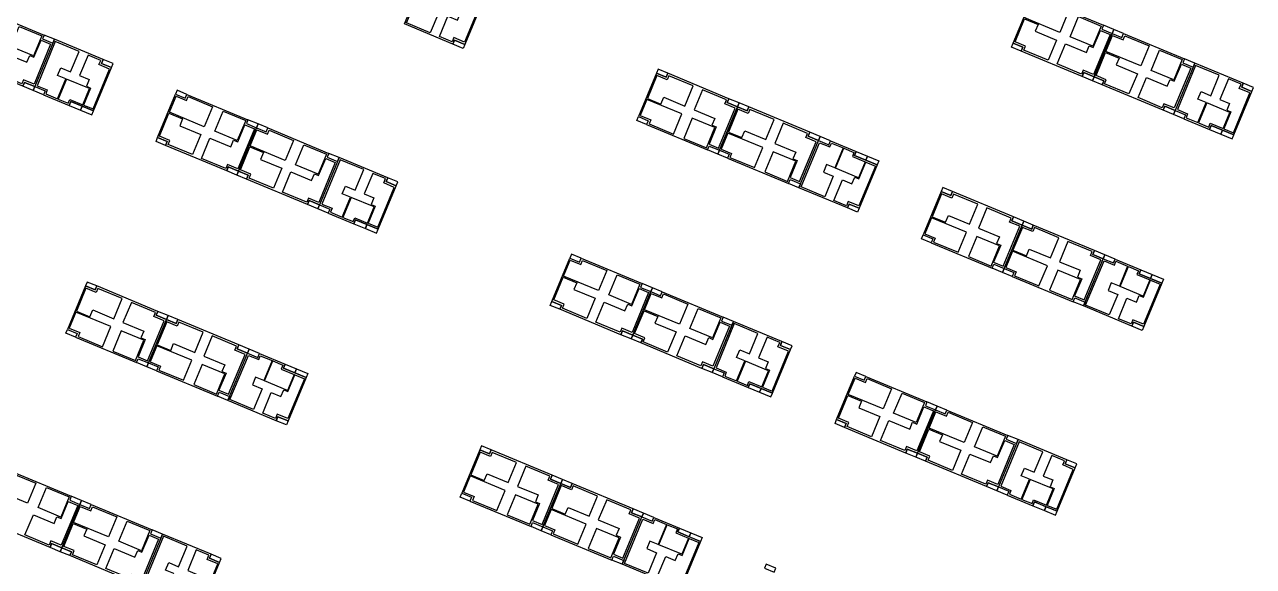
# Model space of a CAD drawing. Header units: millimetres. Extents: x 2243236 to 2245245, y 377909 to 380965.
# Drawn here: x 2244330.5 to 2244661.7, y 380542.3 to 380688.3 of the extents above; entities that cross this region are included whole.
import ezdxf

# ---------------------------------------------------------------- set-up
doc = ezdxf.new("R2010")
doc.units = ezdxf.units.MM
for name, color, linetype in [('планировка_квартир_1_тип_балконы', 6, 'Continuous'), ('планировка_квартир_1_тип_двухкомнатные', 2, 'Continuous'), ('планировка_квартир_1_тип_контур', 249, 'Continuous'), ('планировка_квартир_1_тип_однокомнатная', 5, 'Continuous'), ('планировка_квартир_1_тип_трехкомнатные', 1, 'Continuous'), ('планировка_квартир_тип_2_балконы', 6, 'Continuous'), ('планировка_квартир_тип_2_двухкомнатные', 2, 'Continuous'), ('планировка_квартир_тип_2_контур', 249, 'Continuous'), ('планировка_квартир_тип_2_однокомнатные', 5, 'Continuous'), ('планировка_квартир_тип_2_трехкомнатные', 1, 'Continuous')]:
    doc.layers.add(name, color=color, linetype=linetype)

msp = doc.modelspace()

# ---------------------------------------------------------------- linework, layer by layer
at = {"layer": 'планировка_квартир_1_тип_балконы'}
for points in [[(2244448.69, 380681.93), (2244445.97, 380683.06), (2244446.41, 380684.12), (2244449.13, 380682.99)], [(2244354.35, 380677.81), (2244351.63, 380678.94), (2244351.19, 380677.87), (2244353.91, 380676.75)], [(2244336.01, 380670.45), (2244335.58, 380669.4), (2244332.79, 380670.55), (2244333.23, 380671.61)], [(2244661.74, 380671.38), (2244659.02, 380672.51), (2244658.58, 380671.45), (2244661.3, 380670.32)], [(2244346.04, 380666.3), (2244342.97, 380667.57), (2244342.54, 380666.51), (2244345.6, 380665.24)], [(2244349.05, 380665.05), (2244346.04, 380666.3), (2244345.6, 380665.24), (2244348.61, 380664)], [(2244643.41, 380664.03), (2244642.97, 380662.97), (2244640.18, 380664.13), (2244640.62, 380665.18)], [(2244653.43, 380659.87), (2244650.37, 380661.14), (2244649.93, 380660.09), (2244652.99, 380658.82)], [(2244656.45, 380658.62), (2244653.43, 380659.87), (2244652.99, 380658.82), (2244656.01, 380657.57)], [(2244547.28, 380655.94), (2244547.72, 380657), (2244544.93, 380658.16), (2244544.5, 380657.1)], [(2244557.3, 380651.77), (2244554.23, 380653.05), (2244554.67, 380654.1), (2244557.73, 380652.82)], [(2244560.31, 380650.52), (2244557.3, 380651.77), (2244557.73, 380652.82), (2244560.74, 380651.57)], [(2244431.1, 380645.92), (2244428.38, 380647.05), (2244427.94, 380645.99), (2244430.65, 380644.86)], [(2244412.76, 380638.57), (2244412.32, 380637.51), (2244409.54, 380638.67), (2244409.98, 380639.72)], [(2244555, 380637.76), (2244552.29, 380638.89), (2244552.73, 380639.96), (2244555.44, 380638.82)], [(2244422.79, 380634.41), (2244419.72, 380635.68), (2244419.28, 380634.63), (2244422.35, 380633.36)], [(2244425.8, 380633.17), (2244422.79, 380634.41), (2244422.35, 380633.36), (2244425.36, 380632.11)], [(2244624, 380624.07), (2244624.44, 380625.13), (2244621.65, 380626.29), (2244621.21, 380625.23)], [(2244634.01, 380619.9), (2244630.95, 380621.18), (2244631.39, 380622.23), (2244634.45, 380620.95)], [(2244637.02, 380618.64), (2244634.01, 380619.9), (2244634.45, 380620.95), (2244637.46, 380619.7)], [(2244631.72, 380605.89), (2244629, 380607.02), (2244629.45, 380608.08), (2244632.16, 380606.95)], [(2244537.38, 380601.77), (2244534.66, 380602.9), (2244534.22, 380601.83), (2244536.94, 380600.71)], [(2244393.35, 380598.61), (2244393.79, 380599.67), (2244391, 380600.83), (2244390.56, 380599.77)], [(2244403.36, 380594.44), (2244400.3, 380595.72), (2244400.74, 380596.77), (2244403.8, 380595.49)], [(2244406.37, 380593.19), (2244403.36, 380594.44), (2244403.8, 380595.49), (2244406.81, 380594.24)], [(2244519.04, 380594.41), (2244518.61, 380593.36), (2244515.82, 380594.51), (2244516.26, 380595.57)], [(2244529.07, 380590.26), (2244526, 380591.53), (2244525.57, 380590.47), (2244528.63, 380589.2)], [(2244532.08, 380589.01), (2244529.07, 380590.26), (2244528.63, 380589.2), (2244531.65, 380587.96)], [(2244401.07, 380580.43), (2244398.35, 380581.56), (2244398.8, 380582.63), (2244401.51, 380581.49)], [(2244614.12, 380569.88), (2244611.41, 380571.01), (2244610.96, 380569.95), (2244613.68, 380568.82)], [(2244595.79, 380562.53), (2244595.35, 380561.47), (2244592.57, 380562.63), (2244593.01, 380563.68)], [(2244605.82, 380558.37), (2244602.75, 380559.64), (2244602.31, 380558.59), (2244605.38, 380557.32)], [(2244499.66, 380554.45), (2244500.1, 380555.5), (2244497.32, 380556.66), (2244496.88, 380555.6)], [(2244608.83, 380557.13), (2244605.82, 380558.37), (2244605.38, 380557.32), (2244608.39, 380556.07)], [(2244509.68, 380550.27), (2244506.62, 380551.55), (2244507.05, 380552.6), (2244510.12, 380551.33)], [(2244512.69, 380549.02), (2244509.68, 380550.27), (2244510.12, 380551.33), (2244513.13, 380550.07)], [(2244383.48, 380544.43), (2244380.76, 380545.55), (2244380.32, 380544.49), (2244383.04, 380543.36)]]:
    msp.add_lwpolyline(points, close=True, dxfattribs=at)
at = {"layer": 'планировка_квартир_1_тип_двухкомнатные'}
for points in [[(2244449.06, 380683.63), (2244446.2, 380684.82), (2244445.72, 380683.66), (2244442.32, 380685.08), (2244444.62, 380690.61), (2244447.2, 380689.53), (2244447.95, 380691.34), (2244449.06, 380690.88), (2244450.97, 380695.45), (2244453.54, 380694.38)], [(2244353.41, 380676.35), (2244350.55, 380677.53), (2244351.03, 380678.69), (2244347.62, 380680.1), (2244345.33, 380674.57), (2244347.91, 380673.5), (2244347.16, 380671.69), (2244348.27, 380671.23), (2244346.38, 380666.65), (2244348.95, 380665.59)], [(2244660.8, 380669.92), (2244657.94, 380671.11), (2244658.42, 380672.26), (2244655.01, 380673.67), (2244652.72, 380668.14), (2244655.3, 380667.07), (2244654.55, 380665.26), (2244655.67, 380664.8), (2244653.77, 380660.23), (2244656.34, 380659.16)], [(2244555.37, 380639.46), (2244552.52, 380640.65), (2244552.04, 380639.49), (2244548.63, 380640.91), (2244550.93, 380646.44), (2244553.51, 380645.37), (2244554.27, 380647.17), (2244555.38, 380646.71), (2244557.28, 380651.28), (2244559.85, 380650.21)], [(2244430.15, 380644.46), (2244427.3, 380645.65), (2244427.78, 380646.8), (2244424.37, 380648.21), (2244422.07, 380642.68), (2244424.66, 380641.61), (2244423.91, 380639.8), (2244425.02, 380639.34), (2244423.12, 380634.77), (2244425.7, 380633.7)], [(2244632.09, 380607.59), (2244629.24, 380608.78), (2244628.76, 380607.62), (2244625.35, 380609.04), (2244627.65, 380614.57), (2244630.23, 380613.49), (2244630.98, 380615.3), (2244632.1, 380614.84), (2244634, 380619.41), (2244636.57, 380618.34)], [(2244536.44, 380600.31), (2244533.58, 380601.49), (2244534.06, 380602.65), (2244530.65, 380604.06), (2244528.36, 380598.53), (2244530.94, 380597.46), (2244530.19, 380595.65), (2244531.3, 380595.19), (2244529.41, 380590.61), (2244531.98, 380589.55)], [(2244401.44, 380582.13), (2244398.59, 380583.32), (2244398.11, 380582.16), (2244394.7, 380583.58), (2244397, 380589.11), (2244399.58, 380588.04), (2244400.34, 380589.84), (2244401.45, 380589.38), (2244403.35, 380593.95), (2244405.92, 380592.88)], [(2244613.18, 380568.42), (2244610.33, 380569.61), (2244610.8, 380570.76), (2244607.4, 380572.17), (2244605.1, 380566.64), (2244607.69, 380565.57), (2244606.94, 380563.76), (2244608.05, 380563.3), (2244606.15, 380558.73), (2244608.72, 380557.66)], [(2244507.76, 380537.96), (2244504.9, 380539.15), (2244504.42, 380538), (2244501.02, 380539.42), (2244503.32, 380544.94), (2244505.9, 380543.87), (2244506.65, 380545.68), (2244507.76, 380545.21), (2244509.67, 380549.78), (2244512.24, 380548.71)], [(2244382.54, 380542.97), (2244379.68, 380544.15), (2244380.16, 380545.3), (2244376.75, 380546.72), (2244374.46, 380541.18), (2244377.04, 380540.11), (2244376.29, 380538.3), (2244377.4, 380537.84), (2244375.51, 380533.27), (2244378.08, 380532.2)]]:
    msp.add_lwpolyline(points, close=True, dxfattribs=at)
at = {"layer": 'планировка_квартир_1_тип_контур'}
for points in [[(2244449.13, 380682.99), (2244446.41, 380684.12), (2244445.97, 380683.06), (2244432.88, 380688.52), (2244438.18, 380701.27), (2244440.96, 380700.11), (2244441.4, 380701.17), (2244448.36, 380698.27), (2244447.92, 380697.22), (2244453.99, 380694.69), (2244449.13, 380682.99)], [(2244353.91, 380676.75), (2244351.19, 380677.87), (2244351.63, 380678.94), (2244338.52, 380684.36), (2244333.23, 380671.61), (2244336.01, 380670.45), (2244335.58, 380669.4), (2244342.54, 380666.51), (2244342.97, 380667.57), (2244349.05, 380665.05), (2244353.91, 380676.75)], [(2244661.3, 380670.32), (2244658.58, 380671.45), (2244659.02, 380672.51), (2244645.92, 380677.94), (2244640.62, 380665.18), (2244643.41, 380664.03), (2244642.97, 380662.97), (2244649.93, 380660.09), (2244650.37, 380661.14), (2244656.45, 380658.62), (2244661.3, 380670.32)], [(2244555.44, 380638.82), (2244552.73, 380639.96), (2244552.29, 380638.89), (2244539.19, 380644.35), (2244544.5, 380657.1), (2244547.28, 380655.94), (2244547.72, 380657), (2244554.67, 380654.1), (2244554.23, 380653.05), (2244560.31, 380650.52), (2244555.44, 380638.82)], [(2244430.65, 380644.86), (2244427.94, 380645.99), (2244428.38, 380647.05), (2244415.27, 380652.48), (2244409.98, 380639.72), (2244412.76, 380638.57), (2244412.32, 380637.51), (2244419.28, 380634.63), (2244419.72, 380635.68), (2244425.8, 380633.17), (2244430.65, 380644.86)], [(2244632.16, 380606.95), (2244629.45, 380608.08), (2244629, 380607.02), (2244615.91, 380612.48), (2244621.21, 380625.23), (2244624, 380624.07), (2244624.44, 380625.13), (2244631.39, 380622.23), (2244630.95, 380621.18), (2244637.02, 380618.64), (2244632.16, 380606.95)], [(2244536.94, 380600.71), (2244534.22, 380601.83), (2244534.66, 380602.9), (2244521.56, 380608.32), (2244516.26, 380595.57), (2244519.04, 380594.41), (2244518.61, 380593.36), (2244525.57, 380590.47), (2244526, 380591.53), (2244532.08, 380589.01), (2244536.94, 380600.71)], [(2244401.51, 380581.49), (2244398.8, 380582.63), (2244398.35, 380581.56), (2244385.26, 380587.02), (2244390.56, 380599.77), (2244393.35, 380598.61), (2244393.79, 380599.67), (2244400.74, 380596.77), (2244400.3, 380595.72), (2244406.37, 380593.19), (2244401.51, 380581.49)], [(2244613.68, 380568.82), (2244610.96, 380569.95), (2244611.41, 380571.01), (2244598.3, 380576.44), (2244593.01, 380563.68), (2244595.79, 380562.53), (2244595.35, 380561.47), (2244602.31, 380558.59), (2244602.75, 380559.64), (2244608.83, 380557.13), (2244613.68, 380568.82)], [(2244507.83, 380537.33), (2244505.11, 380538.46), (2244504.67, 380537.39), (2244491.58, 380542.85), (2244496.88, 380555.6), (2244499.66, 380554.45), (2244500.1, 380555.5), (2244507.05, 380552.6), (2244506.62, 380551.55), (2244512.69, 380549.02), (2244507.83, 380537.33)], [(2244383.04, 380543.36), (2244380.32, 380544.49), (2244380.76, 380545.55), (2244367.66, 380550.98), (2244362.36, 380538.22), (2244365.14, 380537.07), (2244364.71, 380536.01), (2244371.67, 380533.13), (2244372.1, 380534.19), (2244378.18, 380531.67), (2244383.04, 380543.36)]]:
    msp.add_lwpolyline(points, close=True, dxfattribs=at)
at = {"layer": 'планировка_квартир_1_тип_однокомнатная'}
for points in [[(2244341.79, 380673.63), (2244339.56, 380668.24), (2244342.28, 380667.11), (2244342.72, 380668.17), (2244346.19, 380666.73), (2244347.99, 380671.06)], [(2244649.19, 380667.21), (2244646.95, 380661.81), (2244649.68, 380660.69), (2244650.11, 380661.74), (2244653.59, 380660.3), (2244655.38, 380664.64)], [(2244549.1, 380649.6), (2244551.35, 380654.99), (2244554.07, 380653.86), (2244553.63, 380652.8), (2244557.1, 380651.36), (2244555.3, 380647.02)], [(2244418.54, 380641.75), (2244416.31, 380636.36), (2244419.03, 380635.23), (2244419.47, 380636.28), (2244422.94, 380634.84), (2244424.74, 380639.18)], [(2244625.82, 380617.73), (2244628.06, 380623.12), (2244630.79, 380621.99), (2244630.35, 380620.93), (2244633.82, 380619.49), (2244632.01, 380615.15)], [(2244395.17, 380592.27), (2244397.42, 380597.66), (2244400.14, 380596.53), (2244399.7, 380595.47), (2244403.17, 380594.03), (2244401.36, 380589.69)], [(2244524.82, 380597.59), (2244522.59, 380592.2), (2244525.32, 380591.07), (2244525.75, 380592.13), (2244529.23, 380590.69), (2244531.02, 380595.02)], [(2244601.57, 380565.71), (2244599.34, 380560.32), (2244602.06, 380559.19), (2244602.5, 380560.24), (2244605.97, 380558.8), (2244607.77, 380563.14)], [(2244501.49, 380548.11), (2244503.73, 380553.49), (2244506.45, 380552.36), (2244506.02, 380551.31), (2244509.49, 380549.86), (2244507.68, 380545.53)]]:
    msp.add_lwpolyline(points, close=True, dxfattribs=at)
at = {"layer": 'планировка_квартир_1_тип_трехкомнатные'}
for points in [[(2244439.86, 380686.11), (2244433.48, 380688.76), (2244438.47, 380700.66), (2244441.21, 380699.52), (2244441.65, 380700.57), (2244444.81, 380699.25), (2244442.56, 380693.87), (2244440.38, 380694.78), (2244439.52, 380692.73), (2244442.16, 380691.63)], [(2244345.16, 380681.12), (2244338.77, 380683.76), (2244333.86, 380671.84), (2244336.61, 380670.7), (2244336.18, 380669.64), (2244339.33, 380668.33), (2244341.57, 380673.73), (2244339.38, 380674.63), (2244340.23, 380676.68), (2244342.87, 380675.59)], [(2244652.55, 380674.69), (2244646.17, 380677.34), (2244641.26, 380665.41), (2244644.01, 380664.27), (2244643.57, 380663.22), (2244646.73, 380661.91), (2244648.96, 380667.3), (2244646.77, 380668.21), (2244647.62, 380670.25), (2244650.26, 380669.16)], [(2244546.18, 380641.94), (2244539.79, 380644.6), (2244544.78, 380656.49), (2244547.53, 380655.35), (2244547.97, 380656.4), (2244551.12, 380655.09), (2244548.88, 380649.7), (2244546.69, 380650.61), (2244545.84, 380648.56), (2244548.48, 380647.46)], [(2244421.91, 380649.23), (2244415.52, 380651.88), (2244410.61, 380639.95), (2244413.36, 380638.81), (2244412.92, 380637.76), (2244416.08, 380636.45), (2244418.32, 380641.84), (2244416.13, 380642.75), (2244416.98, 380644.8), (2244419.62, 380643.7)], [(2244622.89, 380610.06), (2244616.51, 380612.72), (2244621.5, 380624.62), (2244624.25, 380623.47), (2244624.68, 380624.53), (2244627.84, 380623.21), (2244625.6, 380617.83), (2244623.41, 380618.74), (2244622.56, 380616.69), (2244625.2, 380615.59)], [(2244528.19, 380605.08), (2244521.8, 380607.72), (2244516.89, 380595.8), (2244519.64, 380594.66), (2244519.21, 380593.6), (2244522.37, 380592.29), (2244524.6, 380597.69), (2244522.41, 380598.59), (2244523.26, 380600.64), (2244525.9, 380599.55)], [(2244392.24, 380584.61), (2244385.86, 380587.27), (2244390.85, 380599.16), (2244393.6, 380598.02), (2244394.04, 380599.07), (2244397.19, 380597.76), (2244394.95, 380592.37), (2244392.76, 380593.28), (2244391.91, 380591.23), (2244394.55, 380590.13)], [(2244604.94, 380573.19), (2244598.55, 380575.84), (2244593.64, 380563.91), (2244596.39, 380562.77), (2244595.95, 380561.72), (2244599.11, 380560.41), (2244601.35, 380565.8), (2244599.16, 380566.71), (2244600, 380568.76), (2244602.65, 380567.66)], [(2244498.56, 380540.44), (2244492.18, 380543.1), (2244497.16, 380554.99), (2244499.91, 380553.85), (2244500.35, 380554.9), (2244503.51, 380553.59), (2244501.26, 380548.2), (2244499.07, 380549.11), (2244498.22, 380547.06), (2244500.86, 380545.97)], [(2244374.29, 380547.73), (2244367.9, 380550.38), (2244362.99, 380538.45), (2244365.74, 380537.31), (2244365.31, 380536.26), (2244368.47, 380534.95), (2244370.7, 380540.34), (2244368.51, 380541.25), (2244369.36, 380543.3), (2244372, 380542.2)]]:
    msp.add_lwpolyline(points, close=True, dxfattribs=at)
at = {"layer": 'планировка_квартир_тип_2_балконы'}
for points in [[(2244623.67, 380685.95), (2244624.11, 380687.01), (2244621.36, 380688.15), (2244620.92, 380687.1), (2244623.67, 380685.95)], [(2244338.09, 380683.31), (2244338.52, 380684.36), (2244335.77, 380685.51), (2244335.33, 380684.45), (2244338.09, 380683.31)], [(2244626.28, 380684.87), (2244626.72, 380685.92), (2244624.11, 380687.01), (2244623.67, 380685.95)], [(2244599.14, 380681.19), (2244596.56, 380682.27), (2244597.01, 380683.33), (2244599.58, 380682.26)], [(2244645.48, 380676.88), (2244645.92, 380677.94), (2244643.17, 380679.08), (2244642.73, 380678.03), (2244645.48, 380676.88)], [(2244503.88, 380675.2), (2244501.3, 380676.27), (2244500.86, 380675.2), (2244503.44, 380674.13)], [(2244615.61, 380674.34), (2244616.06, 380675.41), (2244618.82, 380674.26), (2244618.37, 380673.2)], [(2244330.03, 380671.7), (2244330.47, 380672.76), (2244333.23, 380671.61), (2244332.79, 380670.55)], [(2244620.95, 380672.12), (2244618.37, 380673.2), (2244618.82, 380674.26), (2244621.39, 380673.19)], [(2244373.82, 380668.48), (2244374.26, 380669.53), (2244371.65, 380670.62), (2244371.21, 380669.56)], [(2244520.36, 380668.36), (2244519.92, 380667.3), (2244522.68, 380666.15), (2244523.12, 380667.21)], [(2244525.7, 380666.14), (2244523.12, 380667.21), (2244522.68, 380666.15), (2244525.25, 380665.08)], [(2244637.42, 380665.27), (2244637.87, 380666.34), (2244640.63, 380665.19), (2244640.18, 380664.13)], [(2244393.02, 380660.49), (2244393.46, 380661.55), (2244390.71, 380662.69), (2244390.27, 380661.64), (2244393.02, 380660.49)], [(2244498.61, 380662.43), (2244498.17, 380661.37), (2244495.56, 380662.46), (2244496, 380663.51)], [(2244395.63, 380659.41), (2244396.07, 380660.46), (2244393.46, 380661.55), (2244393.02, 380660.49)], [(2244542.17, 380659.3), (2244541.73, 380658.24), (2244544.49, 380657.1), (2244544.93, 380658.16)], [(2244368.49, 380655.73), (2244365.92, 380656.81), (2244366.36, 380657.87), (2244368.94, 380656.8)], [(2244517.81, 380654.46), (2244517.38, 380653.4), (2244514.62, 380654.55), (2244515.06, 380655.6), (2244517.81, 380654.46)], [(2244414.83, 380651.42), (2244415.27, 380652.48), (2244412.52, 380653.62), (2244412.08, 380652.57), (2244414.83, 380651.42)], [(2244520.42, 380653.37), (2244519.99, 380652.32), (2244517.38, 380653.4), (2244517.81, 380654.46)], [(2244384.97, 380648.88), (2244385.41, 380649.95), (2244388.17, 380648.8), (2244387.73, 380647.74)], [(2244390.3, 380646.66), (2244387.73, 380647.74), (2244388.17, 380648.8), (2244390.75, 380647.73)], [(2244539.63, 380645.4), (2244539.19, 380644.35), (2244536.44, 380645.49), (2244536.88, 380646.55), (2244539.63, 380645.4)], [(2244580.6, 380643.32), (2244578.02, 380644.39), (2244577.58, 380643.33), (2244580.16, 380642.26)], [(2244406.78, 380639.81), (2244407.22, 380640.88), (2244409.98, 380639.73), (2244409.54, 380638.67)], [(2244597.07, 380636.49), (2244596.63, 380635.42), (2244599.39, 380634.28), (2244599.84, 380635.34)], [(2244602.41, 380634.27), (2244599.84, 380635.34), (2244599.39, 380634.28), (2244601.97, 380633.21)], [(2244575.32, 380630.56), (2244574.89, 380629.5), (2244572.28, 380630.58), (2244572.72, 380631.64)], [(2244480.11, 380624.32), (2244480.54, 380625.38), (2244477.94, 380626.46), (2244477.5, 380625.41)], [(2244618.89, 380627.43), (2244618.45, 380626.37), (2244621.21, 380625.22), (2244621.65, 380626.29)], [(2244594.53, 380622.58), (2244594.09, 380621.53), (2244591.34, 380622.67), (2244591.78, 380623.73), (2244594.53, 380622.58)], [(2244597.14, 380621.5), (2244596.7, 380620.45), (2244594.09, 380621.53), (2244594.53, 380622.58)], [(2244349.95, 380617.87), (2244347.37, 380618.94), (2244346.93, 380617.87), (2244349.51, 380616.8)], [(2244499.31, 380616.34), (2244499.75, 380617.39), (2244496.99, 380618.54), (2244496.55, 380617.48), (2244499.31, 380616.34)], [(2244501.92, 380615.25), (2244502.35, 380616.31), (2244499.75, 380617.39), (2244499.31, 380616.34)], [(2244474.78, 380611.58), (2244472.2, 380612.65), (2244472.64, 380613.71), (2244475.22, 380612.64)], [(2244616.35, 380613.53), (2244615.91, 380612.48), (2244613.16, 380613.62), (2244613.59, 380614.67), (2244616.35, 380613.53)], [(2244366.42, 380611.03), (2244365.98, 380609.97), (2244368.74, 380608.82), (2244369.19, 380609.88)], [(2244371.76, 380608.81), (2244369.19, 380609.88), (2244368.74, 380608.82), (2244371.32, 380607.75)], [(2244521.12, 380607.27), (2244521.56, 380608.32), (2244518.8, 380609.47), (2244518.36, 380608.41), (2244521.12, 380607.27)], [(2244344.68, 380605.1), (2244344.24, 380604.04), (2244341.63, 380605.13), (2244342.07, 380606.18)], [(2244491.25, 380604.73), (2244491.69, 380605.79), (2244494.45, 380604.64), (2244494.01, 380603.58)], [(2244388.24, 380601.97), (2244387.8, 380600.91), (2244390.56, 380599.77), (2244391, 380600.83)], [(2244496.59, 380602.51), (2244494.01, 380603.58), (2244494.45, 380604.64), (2244497.03, 380603.57)], [(2244363.88, 380597.13), (2244363.44, 380596.07), (2244360.69, 380597.22), (2244361.13, 380598.27), (2244363.88, 380597.13)], [(2244366.49, 380596.04), (2244366.05, 380594.99), (2244363.44, 380596.07), (2244363.88, 380597.13)], [(2244513.06, 380595.66), (2244513.5, 380596.72), (2244516.26, 380595.57), (2244515.82, 380594.51)], [(2244556.85, 380592.44), (2244557.29, 380593.49), (2244554.68, 380594.58), (2244554.24, 380593.53)], [(2244385.7, 380588.07), (2244385.26, 380587.02), (2244382.51, 380588.16), (2244382.94, 380589.22), (2244385.7, 380588.07)], [(2244576.05, 380584.46), (2244576.49, 380585.51), (2244573.74, 380586.65), (2244573.3, 380585.6), (2244576.05, 380584.46)], [(2244578.66, 380583.37), (2244579.1, 380584.42), (2244576.49, 380585.51), (2244576.05, 380584.46)], [(2244551.52, 380579.7), (2244548.95, 380580.77), (2244549.39, 380581.83), (2244551.97, 380580.76)], [(2244597.86, 380575.39), (2244598.3, 380576.44), (2244595.55, 380577.58), (2244595.11, 380576.53), (2244597.86, 380575.39)], [(2244456.26, 380573.7), (2244453.68, 380574.77), (2244453.24, 380573.71), (2244455.82, 380572.64)], [(2244568, 380572.84), (2244568.44, 380573.91), (2244571.2, 380572.76), (2244570.76, 380571.7)], [(2244573.33, 380570.63), (2244570.76, 380571.7), (2244571.2, 380572.76), (2244573.78, 380571.69)], [(2244472.74, 380566.86), (2244472.3, 380565.8), (2244475.06, 380564.65), (2244475.5, 380565.71)], [(2244478.08, 380564.64), (2244475.5, 380565.71), (2244475.06, 380564.65), (2244477.64, 380563.58)], [(2244589.81, 380563.77), (2244590.25, 380564.84), (2244593.01, 380563.69), (2244592.57, 380562.63)], [(2244345.41, 380559), (2244345.85, 380560.05), (2244343.09, 380561.2), (2244342.65, 380560.14), (2244345.41, 380559)], [(2244348.02, 380557.91), (2244348.45, 380558.97), (2244345.85, 380560.05), (2244345.41, 380559)], [(2244450.99, 380560.93), (2244450.55, 380559.88), (2244447.94, 380560.96), (2244448.38, 380562.01)], [(2244494.56, 380557.8), (2244494.12, 380556.74), (2244496.88, 380555.6), (2244497.32, 380556.66)], [(2244470.2, 380552.96), (2244469.76, 380551.9), (2244467.01, 380553.05), (2244467.44, 380554.1), (2244470.2, 380552.96)], [(2244472.81, 380551.88), (2244472.37, 380550.82), (2244469.76, 380551.9), (2244470.2, 380552.96)], [(2244367.22, 380549.93), (2244367.66, 380550.98), (2244364.9, 380552.13), (2244364.46, 380551.07), (2244367.22, 380549.93)], [(2244337.35, 380547.39), (2244337.79, 380548.45), (2244340.55, 380547.3), (2244340.11, 380546.24)], [(2244342.69, 380545.17), (2244340.11, 380546.24), (2244340.55, 380547.3), (2244343.13, 380546.23)], [(2244492.01, 380543.9), (2244491.58, 380542.85), (2244488.82, 380543.99), (2244489.26, 380545.05), (2244492.01, 380543.9)], [(2244532.98, 380541.83), (2244530.4, 380542.9), (2244529.96, 380541.83), (2244532.54, 380540.76)]]:
    msp.add_lwpolyline(points, close=True, dxfattribs=at)
at = {"layer": 'планировка_квартир_тип_2_двухкомнатные'}
for points in [[(2244600.16, 380690.15), (2244601.96, 380694.49), (2244604.78, 380693.32), (2244605.23, 380694.4), (2244611.81, 380691.66), (2244609.56, 380686.24)], [(2244606.39, 380678.73), (2244599.83, 380681.46), (2244600.28, 380682.55), (2244597.5, 380683.71), (2244600.06, 380689.87), (2244603.71, 380688.35), (2244602.95, 380686.53), (2244608.65, 380684.16)], [(2244621.97, 380681.08), (2244623.77, 380685.42), (2244626.59, 380684.25), (2244627.04, 380685.33), (2244633.62, 380682.59), (2244631.37, 380677.17)], [(2244628.2, 380669.66), (2244621.64, 380672.39), (2244622.09, 380673.48), (2244619.31, 380674.64), (2244621.87, 380680.8), (2244625.52, 380679.28), (2244624.76, 380677.46), (2244630.46, 380675.09)], [(2244510.74, 380671.8), (2244504.18, 380674.52), (2244503.72, 380673.43), (2244500.94, 380674.59), (2244498.38, 380668.42), (2244502.03, 380666.91), (2244502.79, 380668.73), (2244508.49, 380666.37)], [(2244369.52, 380664.69), (2244371.32, 380669.03), (2244374.14, 380667.86), (2244374.59, 380668.94), (2244381.17, 380666.2), (2244378.91, 380660.78)], [(2244498.25, 380668.15), (2244496.45, 380663.82), (2244499.27, 380662.65), (2244498.82, 380661.56), (2244505.4, 380658.83), (2244507.65, 380664.25)], [(2244532.56, 380662.74), (2244525.99, 380665.47), (2244525.54, 380664.38), (2244522.76, 380665.54), (2244520.2, 380659.37), (2244523.85, 380657.85), (2244524.61, 380659.68), (2244530.3, 380657.31)], [(2244375.75, 380653.27), (2244369.18, 380656), (2244369.63, 380657.09), (2244366.85, 380658.25), (2244369.41, 380664.41), (2244373.07, 380662.89), (2244372.31, 380661.07), (2244378, 380658.7)], [(2244391.33, 380655.62), (2244393.13, 380659.96), (2244395.95, 380658.79), (2244396.4, 380659.87), (2244402.98, 380657.13), (2244400.72, 380651.71)], [(2244520.07, 380659.1), (2244518.27, 380654.76), (2244521.09, 380653.59), (2244520.64, 380652.51), (2244527.22, 380649.78), (2244529.47, 380655.2)], [(2244397.56, 380644.2), (2244390.99, 380646.93), (2244391.44, 380648.02), (2244388.66, 380649.18), (2244391.22, 380655.34), (2244394.88, 380653.82), (2244394.12, 380652), (2244399.81, 380649.63)], [(2244587.46, 380639.92), (2244580.89, 380642.65), (2244580.44, 380641.56), (2244577.66, 380642.72), (2244575.1, 380636.55), (2244578.75, 380635.04), (2244579.51, 380636.86), (2244585.2, 380634.5)], [(2244574.97, 380636.28), (2244573.17, 380631.94), (2244575.99, 380630.77), (2244575.54, 380629.69), (2244582.12, 380626.96), (2244584.37, 380632.38)], [(2244609.27, 380630.87), (2244602.71, 380633.59), (2244602.26, 380632.51), (2244599.47, 380633.66), (2244596.91, 380627.5), (2244600.57, 380625.98), (2244601.32, 380627.81), (2244607.02, 380625.44)], [(2244596.78, 380627.23), (2244594.98, 380622.89), (2244597.8, 380621.72), (2244597.36, 380620.64), (2244603.94, 380617.91), (2244606.19, 380623.32)], [(2244475.8, 380620.54), (2244477.6, 380624.87), (2244480.42, 380623.7), (2244480.87, 380624.78), (2244487.45, 380622.05), (2244485.2, 380616.63)], [(2244482.03, 380609.12), (2244475.47, 380611.85), (2244475.92, 380612.93), (2244473.13, 380614.09), (2244475.7, 380620.26), (2244479.35, 380618.74), (2244478.59, 380616.91), (2244484.29, 380614.54)], [(2244356.81, 380614.47), (2244350.24, 380617.19), (2244349.79, 380616.1), (2244347.01, 380617.26), (2244344.45, 380611.09), (2244348.1, 380609.58), (2244348.86, 380611.4), (2244354.56, 380609.04)], [(2244497.61, 380611.47), (2244499.41, 380615.8), (2244502.23, 380614.63), (2244502.68, 380615.71), (2244509.26, 380612.98), (2244507.01, 380607.56)], [(2244344.32, 380610.82), (2244342.52, 380606.49), (2244345.34, 380605.32), (2244344.89, 380604.23), (2244351.47, 380601.5), (2244353.72, 380606.92)], [(2244503.84, 380600.05), (2244497.28, 380602.78), (2244497.73, 380603.86), (2244494.94, 380605.02), (2244497.51, 380611.19), (2244501.16, 380609.67), (2244500.4, 380607.84), (2244506.1, 380605.47)], [(2244378.62, 380605.41), (2244372.06, 380608.14), (2244371.61, 380607.05), (2244368.82, 380608.21), (2244366.26, 380602.04), (2244369.92, 380600.52), (2244370.67, 380602.35), (2244376.37, 380599.98)], [(2244366.14, 380601.77), (2244364.34, 380597.43), (2244367.16, 380596.26), (2244366.71, 380595.18), (2244373.29, 380592.45), (2244375.54, 380597.87)], [(2244552.54, 380588.65), (2244554.35, 380592.99), (2244557.17, 380591.82), (2244557.62, 380592.9), (2244564.2, 380590.16), (2244561.94, 380584.75)], [(2244558.77, 380577.23), (2244552.21, 380579.96), (2244552.66, 380581.05), (2244549.88, 380582.21), (2244552.44, 380588.37), (2244556.09, 380586.85), (2244555.34, 380585.03), (2244561.03, 380582.66)], [(2244574.35, 380579.58), (2244576.16, 380583.92), (2244578.98, 380582.75), (2244579.43, 380583.83), (2244586.01, 380581.09), (2244583.75, 380575.68)], [(2244580.58, 380568.16), (2244574.02, 380570.89), (2244574.47, 380571.98), (2244571.69, 380573.14), (2244574.25, 380579.3), (2244577.91, 380577.78), (2244577.15, 380575.96), (2244582.84, 380573.59)], [(2244463.12, 380570.3), (2244456.56, 380573.02), (2244456.11, 380571.94), (2244453.32, 380573.09), (2244450.76, 380566.92), (2244454.42, 380565.41), (2244455.17, 380567.24), (2244460.87, 380564.87)], [(2244321.9, 380563.19), (2244323.7, 380567.53), (2244326.52, 380566.36), (2244326.97, 380567.44), (2244333.55, 380564.7), (2244331.3, 380559.29)], [(2244450.63, 380566.65), (2244448.83, 380562.32), (2244451.65, 380561.15), (2244451.21, 380560.07), (2244457.79, 380557.33), (2244460.04, 380562.75)], [(2244484.94, 380561.24), (2244478.38, 380563.97), (2244477.92, 380562.88), (2244475.14, 380564.04), (2244472.58, 380557.87), (2244476.23, 380556.35), (2244476.99, 380558.18), (2244482.69, 380555.82)], [(2244343.71, 380554.12), (2244345.51, 380558.46), (2244348.33, 380557.29), (2244348.78, 380558.37), (2244355.36, 380555.63), (2244353.11, 380550.22)], [(2244472.45, 380557.6), (2244470.65, 380553.26), (2244473.47, 380552.09), (2244473.02, 380551.01), (2244479.6, 380548.28), (2244481.85, 380553.7)], [(2244349.94, 380542.7), (2244343.38, 380545.43), (2244343.83, 380546.52), (2244341.04, 380547.68), (2244343.61, 380553.84), (2244347.26, 380552.32), (2244346.5, 380550.5), (2244352.2, 380548.13)]]:
    msp.add_lwpolyline(points, close=True, dxfattribs=at)
at = {"layer": 'планировка_квартир_тип_2_контур'}
for points in [[(2244601.86, 380695.02), (2244604.47, 380693.94), (2244604.91, 380694.99), (2244621.36, 380688.15), (2244620.92, 380687.1), (2244623.67, 380685.95), (2244618.82, 380674.26), (2244618.82, 380674.26), (2244616.06, 380675.41), (2244615.61, 380674.34), (2244599.14, 380681.19), (2244599.58, 380682.26), (2244597.01, 380683.33), (2244601.86, 380695.02)], [(2244316.28, 380692.38), (2244318.89, 380691.29), (2244319.32, 380692.35), (2244335.77, 380685.51), (2244335.33, 380684.45), (2244338.09, 380683.31), (2244333.23, 380671.61), (2244333.23, 380671.61), (2244330.47, 380672.76), (2244330.03, 380671.7), (2244313.56, 380678.55), (2244314, 380679.61), (2244311.42, 380680.68), (2244316.28, 380692.38)], [(2244623.67, 380685.95), (2244626.28, 380684.87), (2244626.72, 380685.92), (2244643.17, 380679.08), (2244642.73, 380678.03), (2244645.48, 380676.88), (2244640.63, 380665.19), (2244640.63, 380665.19), (2244637.87, 380666.34), (2244637.42, 380665.27), (2244620.95, 380672.12), (2244621.39, 380673.19), (2244618.82, 380674.26), (2244623.67, 380685.95)], [(2244496, 380663.51), (2244498.61, 380662.43), (2244498.17, 380661.37), (2244514.62, 380654.55), (2244515.06, 380655.6), (2244517.81, 380654.46), (2244522.68, 380666.15), (2244522.68, 380666.15), (2244519.92, 380667.3), (2244520.36, 380668.36), (2244503.88, 380675.2), (2244503.44, 380674.13), (2244500.86, 380675.2), (2244496, 380663.51)], [(2244371.21, 380669.56), (2244373.82, 380668.48), (2244374.26, 380669.53), (2244390.71, 380662.69), (2244390.27, 380661.64), (2244393.02, 380660.49), (2244388.17, 380648.8), (2244388.17, 380648.8), (2244385.41, 380649.95), (2244384.97, 380648.88), (2244368.49, 380655.73), (2244368.94, 380656.8), (2244366.36, 380657.87), (2244371.21, 380669.56)], [(2244517.81, 380654.46), (2244520.42, 380653.37), (2244519.99, 380652.32), (2244536.44, 380645.49), (2244536.88, 380646.55), (2244539.63, 380645.4), (2244544.49, 380657.1), (2244544.49, 380657.1), (2244541.73, 380658.24), (2244542.17, 380659.3), (2244525.7, 380666.14), (2244525.25, 380665.08), (2244522.68, 380666.15), (2244517.81, 380654.46)], [(2244393.02, 380660.49), (2244395.63, 380659.41), (2244396.07, 380660.46), (2244412.52, 380653.62), (2244412.08, 380652.57), (2244414.83, 380651.42), (2244409.98, 380639.73), (2244409.98, 380639.73), (2244407.22, 380640.88), (2244406.78, 380639.81), (2244390.3, 380646.66), (2244390.75, 380647.73), (2244388.17, 380648.8), (2244393.02, 380660.49)], [(2244572.72, 380631.64), (2244575.32, 380630.56), (2244574.89, 380629.5), (2244591.34, 380622.67), (2244591.78, 380623.73), (2244594.53, 380622.58), (2244599.39, 380634.28), (2244599.39, 380634.28), (2244596.63, 380635.42), (2244597.07, 380636.49), (2244580.6, 380643.32), (2244580.16, 380642.26), (2244577.58, 380643.33), (2244572.72, 380631.64)], [(2244594.53, 380622.58), (2244597.14, 380621.5), (2244596.7, 380620.45), (2244613.16, 380613.62), (2244613.59, 380614.67), (2244616.35, 380613.53), (2244621.21, 380625.22), (2244621.21, 380625.22), (2244618.45, 380626.37), (2244618.89, 380627.43), (2244602.41, 380634.27), (2244601.97, 380633.21), (2244599.39, 380634.28), (2244594.53, 380622.58)], [(2244477.5, 380625.41), (2244480.11, 380624.32), (2244480.54, 380625.38), (2244496.99, 380618.54), (2244496.55, 380617.48), (2244499.31, 380616.34), (2244494.45, 380604.64), (2244494.45, 380604.64), (2244491.69, 380605.79), (2244491.25, 380604.73), (2244474.78, 380611.58), (2244475.22, 380612.64), (2244472.64, 380613.71), (2244477.5, 380625.41)], [(2244342.07, 380606.18), (2244344.68, 380605.1), (2244344.24, 380604.04), (2244360.69, 380597.22), (2244361.13, 380598.27), (2244363.88, 380597.13), (2244368.74, 380608.82), (2244368.74, 380608.82), (2244365.98, 380609.97), (2244366.42, 380611.03), (2244349.95, 380617.87), (2244349.51, 380616.8), (2244346.93, 380617.87), (2244342.07, 380606.18)], [(2244499.31, 380616.34), (2244501.92, 380615.25), (2244502.35, 380616.31), (2244518.8, 380609.47), (2244518.36, 380608.41), (2244521.12, 380607.27), (2244516.26, 380595.57), (2244516.26, 380595.57), (2244513.5, 380596.72), (2244513.06, 380595.66), (2244496.59, 380602.51), (2244497.03, 380603.57), (2244494.45, 380604.64), (2244499.31, 380616.34)], [(2244363.88, 380597.13), (2244366.49, 380596.04), (2244366.05, 380594.99), (2244382.51, 380588.16), (2244382.94, 380589.22), (2244385.7, 380588.07), (2244390.56, 380599.77), (2244390.56, 380599.77), (2244387.8, 380600.91), (2244388.24, 380601.97), (2244371.76, 380608.81), (2244371.32, 380607.75), (2244368.74, 380608.82), (2244363.88, 380597.13)], [(2244554.24, 380593.53), (2244556.85, 380592.44), (2244557.29, 380593.49), (2244573.74, 380586.65), (2244573.3, 380585.6), (2244576.05, 380584.46), (2244571.2, 380572.76), (2244571.2, 380572.76), (2244568.44, 380573.91), (2244568, 380572.84), (2244551.52, 380579.7), (2244551.97, 380580.76), (2244549.39, 380581.83), (2244554.24, 380593.53)], [(2244576.05, 380584.46), (2244578.66, 380583.37), (2244579.1, 380584.42), (2244595.55, 380577.58), (2244595.11, 380576.53), (2244597.86, 380575.39), (2244593.01, 380563.69), (2244593.01, 380563.69), (2244590.25, 380564.84), (2244589.81, 380563.77), (2244573.33, 380570.63), (2244573.78, 380571.69), (2244571.2, 380572.76), (2244576.05, 380584.46)], [(2244448.38, 380562.01), (2244450.99, 380560.93), (2244450.55, 380559.88), (2244467.01, 380553.05), (2244467.44, 380554.1), (2244470.2, 380552.96), (2244475.06, 380564.65), (2244475.06, 380564.65), (2244472.3, 380565.8), (2244472.74, 380566.86), (2244456.26, 380573.7), (2244455.82, 380572.64), (2244453.24, 380573.71), (2244448.38, 380562.01)], [(2244323.6, 380568.07), (2244326.21, 380566.98), (2244326.64, 380568.04), (2244343.09, 380561.2), (2244342.65, 380560.14), (2244345.41, 380559), (2244340.55, 380547.3), (2244340.55, 380547.3), (2244337.79, 380548.45), (2244337.35, 380547.39), (2244320.88, 380554.24), (2244321.32, 380555.3), (2244318.74, 380556.37), (2244323.6, 380568.07)], [(2244470.2, 380552.96), (2244472.81, 380551.88), (2244472.37, 380550.82), (2244488.82, 380543.99), (2244489.26, 380545.05), (2244492.01, 380543.9), (2244496.88, 380555.6), (2244496.88, 380555.6), (2244494.12, 380556.74), (2244494.56, 380557.8), (2244478.08, 380564.64), (2244477.64, 380563.58), (2244475.06, 380564.65), (2244470.2, 380552.96)], [(2244345.41, 380559), (2244348.02, 380557.91), (2244348.45, 380558.97), (2244364.9, 380552.13), (2244364.46, 380551.07), (2244367.22, 380549.93), (2244362.36, 380538.23), (2244362.36, 380538.23), (2244359.6, 380539.38), (2244359.16, 380538.32), (2244342.69, 380545.17), (2244343.13, 380546.23), (2244340.55, 380547.3), (2244345.41, 380559)]]:
    msp.add_lwpolyline(points, dxfattribs=at)
at = {"layer": 'планировка_квартир_тип_2_однокомнатные'}
for points in [[(2244612.38, 380685.07), (2244614.63, 380690.49), (2244620.73, 380687.95), (2244618.48, 380682.54)], [(2244326.8, 380682.43), (2244329.05, 380687.85), (2244335.15, 380685.31), (2244332.89, 380679.89)], [(2244634.19, 380676), (2244636.44, 380681.42), (2244642.54, 380678.88), (2244640.29, 380673.47)], [(2244381.74, 380659.61), (2244383.99, 380665.03), (2244390.09, 380662.5), (2244387.83, 380657.08)], [(2244510.47, 380663.08), (2244508.22, 380657.66), (2244514.32, 380655.13), (2244516.57, 380660.55)], [(2244403.55, 380650.54), (2244405.8, 380655.96), (2244411.9, 380653.43), (2244409.64, 380648.01)], [(2244532.29, 380654.03), (2244530.04, 380648.6), (2244536.14, 380646.07), (2244538.39, 380651.49)], [(2244587.19, 380631.21), (2244584.94, 380625.79), (2244591.04, 380623.25), (2244593.29, 380628.68)], [(2244609.01, 380622.15), (2244606.76, 380616.73), (2244612.86, 380614.2), (2244615.11, 380619.62)], [(2244488.02, 380615.46), (2244490.27, 380620.88), (2244496.37, 380618.34), (2244494.12, 380612.92)], [(2244509.83, 380606.39), (2244512.08, 380611.81), (2244518.18, 380609.27), (2244515.93, 380603.85)], [(2244356.54, 380605.75), (2244354.29, 380600.33), (2244360.39, 380597.8), (2244362.64, 380603.22)], [(2244378.36, 380596.69), (2244376.11, 380591.27), (2244382.21, 380588.74), (2244384.46, 380594.16)], [(2244564.76, 380583.57), (2244567.02, 380588.99), (2244573.11, 380586.46), (2244570.86, 380581.04)], [(2244586.57, 380574.5), (2244588.83, 380579.92), (2244594.92, 380577.39), (2244592.67, 380571.97)], [(2244334.12, 380558.11), (2244336.37, 380563.53), (2244342.47, 380561), (2244340.22, 380555.58)], [(2244462.86, 380561.58), (2244460.61, 380556.16), (2244466.71, 380553.63), (2244468.96, 380559.05)], [(2244355.93, 380549.04), (2244358.18, 380554.46), (2244364.28, 380551.93), (2244362.03, 380546.51)], [(2244484.67, 380552.53), (2244482.42, 380547.11), (2244488.52, 380544.57), (2244490.77, 380550)]]:
    msp.add_lwpolyline(points, close=True, dxfattribs=at)
at = {"layer": 'планировка_квартир_тип_2_трехкомнатные'}
for points in [[(2244618.61, 380674.92), (2244615.82, 380676.08), (2244615.37, 380675), (2244608.85, 380677.71), (2244611.11, 380683.13), (2244616.7, 380680.81), (2244617.46, 380682.62), (2244618.58, 380682.16), (2244620.5, 380686.76), (2244623.09, 380685.68)], [(2244333.03, 380672.28), (2244330.24, 380673.44), (2244329.79, 380672.36), (2244323.27, 380675.07), (2244325.53, 380680.49), (2244331.12, 380678.16), (2244331.88, 380679.98), (2244333, 380679.51), (2244334.92, 380684.12), (2244337.5, 380683.04)], [(2244640.42, 380665.85), (2244637.63, 380667.01), (2244637.18, 380665.93), (2244630.66, 380668.64), (2244632.92, 380674.06), (2244638.51, 380671.74), (2244639.27, 380673.55), (2244640.39, 380673.09), (2244642.31, 380677.69), (2244644.9, 380676.61)], [(2244522.06, 380665.82), (2244519.27, 380666.98), (2244519.72, 380668.06), (2244513.2, 380670.77), (2244510.95, 380665.35), (2244516.55, 380663.02), (2244515.79, 380661.21), (2244516.92, 380660.74), (2244515.01, 380656.14), (2244517.59, 380655.06)], [(2244543.88, 380656.77), (2244541.09, 380657.93), (2244541.54, 380659.01), (2244535.02, 380661.72), (2244532.77, 380656.29), (2244538.36, 380653.97), (2244537.61, 380652.15), (2244538.73, 380651.69), (2244536.82, 380647.08), (2244539.41, 380646.01)], [(2244387.97, 380649.46), (2244385.18, 380650.62), (2244384.73, 380649.54), (2244378.21, 380652.25), (2244380.46, 380657.67), (2244386.06, 380655.35), (2244386.81, 380657.16), (2244387.94, 380656.7), (2244389.85, 380661.3), (2244392.44, 380660.22)], [(2244409.78, 380640.4), (2244406.99, 380641.55), (2244406.54, 380640.47), (2244400.02, 380643.18), (2244402.27, 380648.6), (2244407.87, 380646.28), (2244408.62, 380648.09), (2244409.75, 380647.63), (2244411.66, 380652.23), (2244414.25, 380651.15)], [(2244598.78, 380633.95), (2244595.99, 380635.11), (2244596.44, 380636.19), (2244589.92, 380638.9), (2244587.67, 380633.48), (2244593.26, 380631.15), (2244592.51, 380629.33), (2244593.63, 380628.87), (2244591.72, 380624.26), (2244594.31, 380623.19)], [(2244620.59, 380624.9), (2244617.81, 380626.05), (2244618.26, 380627.14), (2244611.73, 380629.84), (2244609.48, 380624.42), (2244615.08, 380622.1), (2244614.33, 380620.28), (2244615.45, 380619.81), (2244613.54, 380615.21), (2244616.13, 380614.13)], [(2244494.25, 380605.31), (2244491.46, 380606.47), (2244491.01, 380605.39), (2244484.49, 380608.1), (2244486.75, 380613.52), (2244492.34, 380611.19), (2244493.1, 380613.01), (2244494.22, 380612.54), (2244496.14, 380617.15), (2244498.72, 380616.07)], [(2244368.13, 380608.49), (2244365.34, 380609.65), (2244365.79, 380610.73), (2244359.27, 380613.44), (2244357.02, 380608.02), (2244362.61, 380605.69), (2244361.86, 380603.88), (2244362.98, 380603.41), (2244361.07, 380598.81), (2244363.66, 380597.73)], [(2244516.06, 380596.24), (2244513.27, 380597.4), (2244512.82, 380596.32), (2244506.3, 380599.03), (2244508.56, 380604.45), (2244514.15, 380602.12), (2244514.91, 380603.94), (2244516.03, 380603.47), (2244517.95, 380608.08), (2244520.53, 380607)], [(2244389.95, 380599.44), (2244387.16, 380600.6), (2244387.61, 380601.68), (2244381.08, 380604.39), (2244378.83, 380598.96), (2244384.43, 380596.64), (2244383.68, 380594.82), (2244384.8, 380594.36), (2244382.89, 380589.75), (2244385.48, 380588.68)], [(2244571, 380573.43), (2244568.21, 380574.59), (2244567.76, 380573.5), (2244561.24, 380576.21), (2244563.49, 380581.64), (2244569.09, 380579.31), (2244569.84, 380581.13), (2244570.97, 380580.66), (2244572.88, 380585.26), (2244575.47, 380584.18)], [(2244592.81, 380564.36), (2244590.02, 380565.52), (2244589.57, 380564.43), (2244583.05, 380567.14), (2244585.3, 380572.57), (2244590.9, 380570.24), (2244591.65, 380572.06), (2244592.78, 380571.59), (2244594.69, 380576.19), (2244597.28, 380575.11)], [(2244474.44, 380564.32), (2244471.66, 380565.48), (2244472.1, 380566.57), (2244465.58, 380569.27), (2244463.33, 380563.85), (2244468.93, 380561.53), (2244468.18, 380559.71), (2244469.3, 380559.24), (2244467.39, 380554.64), (2244469.98, 380553.56)], [(2244340.35, 380547.97), (2244337.56, 380549.13), (2244337.11, 380548.04), (2244330.59, 380550.75), (2244332.85, 380556.18), (2244338.44, 380553.85), (2244339.2, 380555.67), (2244340.32, 380555.2), (2244342.24, 380559.8), (2244344.82, 380558.73)], [(2244496.26, 380555.27), (2244493.47, 380556.43), (2244493.92, 380557.51), (2244487.4, 380560.22), (2244485.15, 380554.79), (2244490.75, 380552.47), (2244489.99, 380550.65), (2244491.12, 380550.19), (2244489.21, 380545.58), (2244491.79, 380544.51)], [(2244362.16, 380538.9), (2244359.37, 380540.06), (2244358.92, 380538.97), (2244352.4, 380541.68), (2244354.66, 380547.11), (2244360.25, 380544.78), (2244361.01, 380546.6), (2244362.13, 380546.13), (2244364.05, 380550.73), (2244366.63, 380549.66)]]:
    msp.add_lwpolyline(points, close=True, dxfattribs=at)

doc.saveas('drawing.dxf')
